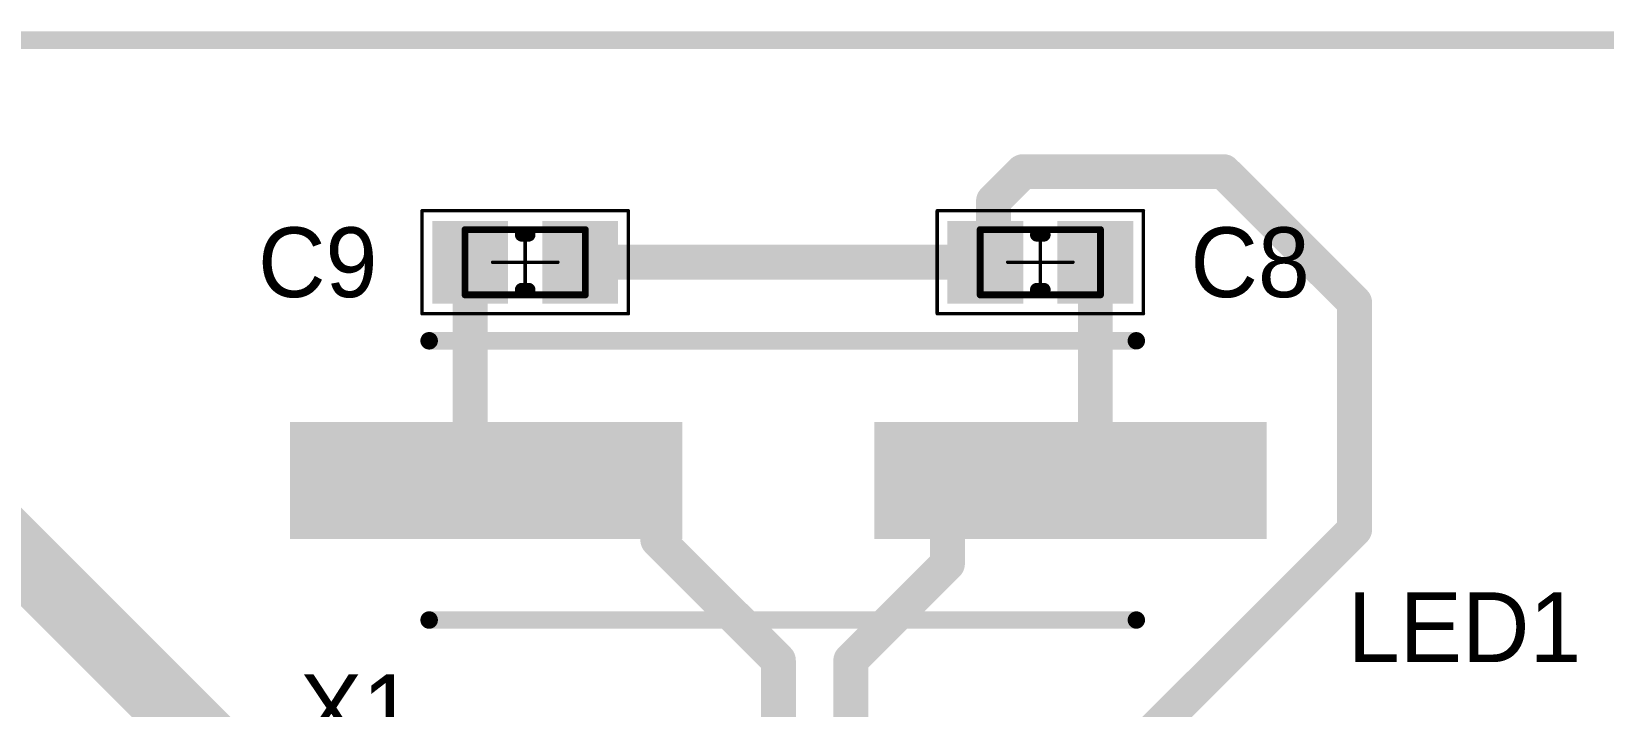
# Model space of a CAD drawing. Header units: millimetres. Extents: x 33 to 205, y 32 to 95.
# Drawn here: x 122.87 to 145.73, y 83.4 to 93.23 of the extents above; entities that cross this region are included whole.
import ezdxf

# ---------------------------------------------------------------- set-up
doc = ezdxf.new("R2010")
doc.units = ezdxf.units.MM
for name, color, linetype in [('BottomLayer', 5, 'Continuous'), ('Mechanical13', 56, 'Continuous'), ('Mechanical15', 56, 'Continuous'), ('Mechanical2', 216, 'Continuous'), ('TopLayer', 1, 'Continuous'), ('TopOverlay', 2, 'Continuous'), ('TopPaste', 8, 'Continuous'), ('TopSolder', 216, 'Continuous')]:
    doc.layers.add(name, color=color, linetype=linetype)

# ---------------------------------------------------------------- blocks, each defined once
blk = doc.blocks.new('C_______20MH__8')
at = {"layer": 'TopLayer'}
for points in [[(-7, -0.75), (-1.5, -0.75), (-7, 0.75), (-1.5, 0.75)], [(1.5, -0.75), (7, -0.75), (1.5, 0.75), (7, 0.75)]]:
    blk.add_solid(points, dxfattribs=at)
at = {"layer": 'TopOverlay', "const_width": 0.254}
for points in [[(5.08, 2.032), (-5.207, 2.032)], [(5.08, -2.032), (-5.207, -2.032)]]:
    blk.add_lwpolyline(points, dxfattribs=at)
at = {"layer": 'TopOverlay', "const_width": 0.127}
for points in [[(-5.27, 2.032, 1), (-5.144, 2.032, 1)], [(5.016, 2.032, 1), (5.144, 2.032, 1)], [(-5.27, -2.032, 1), (-5.144, -2.032, 1)], [(5.016, -2.032, 1), (5.144, -2.032, 1)]]:
    blk.add_lwpolyline(points, format="xyb", close=True, dxfattribs=at)
at = {"layer": 'TopPaste'}
for points in [[(-7, -0.75), (-1.5, -0.75), (-7, 0.75), (-1.5, 0.75)], [(1.5, -0.75), (7, -0.75), (1.5, 0.75), (7, 0.75)]]:
    blk.add_solid(points, dxfattribs=at)
at = {"layer": 'TopSolder'}
for points in [[(-7.102, -0.852), (-1.398, -0.852), (-7.102, 0.852), (-1.398, 0.852)], [(1.398, -0.852), (7.102, -0.852), (1.398, 0.852), (7.102, 0.852)]]:
    blk.add_solid(points, dxfattribs=at)
blk = doc.blocks.new('CAPC0603_1608_100_N_58')
at = {"layer": 'Mechanical13', "const_width": 0.1}
for points in [[(-0.875, -0.475), (-0.875, 0.475)], [(-0.875, 0.475), (0.875, 0.475)], [(0.875, -0.475), (0.875, 0.475)], [(-0.875, -0.475), (0.875, -0.475)]]:
    blk.add_lwpolyline(points, dxfattribs=at)
at = {"layer": 'Mechanical13', "const_width": 0.05}
for points in [[(-0.9, 0.475, 1), (-0.85, 0.475, 1)], [(-0.9, 0.475, 1), (-0.85, 0.475, 1)], [(0.85, 0.475, 1), (0.9, 0.475, 1)], [(0.85, 0.475, 1), (0.9, 0.475, 1)], [(-0.9, -0.475, 1), (-0.85, -0.475, 1)], [(-0.9, -0.475, 1), (-0.85, -0.475, 1)], [(0.85, -0.475, 1), (0.9, -0.475, 1)], [(0.85, -0.475, 1), (0.9, -0.475, 1)]]:
    blk.add_lwpolyline(points, format="xyb", close=True, dxfattribs=at)
at = {"layer": 'Mechanical15', "const_width": 0.05}
for points in [[(-1.5, -0.75), (-1.5, 0.75)], [(-1.5, 0.75), (1.5, 0.75)], [(1.5, -0.75), (1.5, 0.75)], [(0, -0.475), (0, 0.475)], [(-0.475, 0), (0.475, 0)], [(-1.5, -0.75), (1.5, -0.75)]]:
    blk.add_lwpolyline(points, dxfattribs=at)
at = {"layer": 'Mechanical15', "const_width": 0.025}
for points in [[(-1.512, 0.75, 1), (-1.488, 0.75, 1)], [(-1.512, 0.75, 1), (-1.488, 0.75, 1)], [(1.488, 0.75, 1), (1.513, 0.75, 1)], [(1.488, 0.75, 1), (1.513, 0.75, 1)], [(-0.012, 0.475, 1), (0.013, 0.475, 1)], [(-0.487, 0, 1), (-0.462, 0, 1)], [(0.463, 0, 1), (0.488, 0, 1)], [(-0.012, -0.475, 1), (0.013, -0.475, 1)], [(-1.512, -0.75, 1), (-1.488, -0.75, 1)], [(-1.512, -0.75, 1), (-1.488, -0.75, 1)], [(1.488, -0.75, 1), (1.513, -0.75, 1)], [(1.488, -0.75, 1), (1.513, -0.75, 1)]]:
    blk.add_lwpolyline(points, format="xyb", close=True, dxfattribs=at)
at = {"layer": 'TopLayer'}
for points in [[(-0.35, -0.5), (-0.35, 0.5), (-1.25, -0.5), (-1.25, 0.5)], [(1.25, -0.5), (1.25, 0.5), (0.35, -0.5), (0.35, 0.5)]]:
    blk.add_solid(points, dxfattribs=at)
at = {"layer": 'TopOverlay', "const_width": 0.2}
for points in [[(-0.05, 0.4), (0.05, 0.4)], [(-0.05, -0.4), (0.05, -0.4)]]:
    blk.add_lwpolyline(points, dxfattribs=at)
at = {"layer": 'TopOverlay', "const_width": 0.1}
for points in [[(-0.1, 0.4, 1), (0, 0.4, 1)], [(0, 0.4, 1), (0.1, 0.4, 1)], [(-0.1, -0.4, 1), (0, -0.4, 1)], [(0, -0.4, 1), (0.1, -0.4, 1)]]:
    blk.add_lwpolyline(points, format="xyb", close=True, dxfattribs=at)
at = {"layer": 'TopPaste'}
for points in [[(-0.35, -0.5), (-0.35, 0.5), (-1.25, -0.5), (-1.25, 0.5)], [(1.25, -0.5), (1.25, 0.5), (0.35, -0.5), (0.35, 0.5)]]:
    blk.add_solid(points, dxfattribs=at)
at = {"layer": 'TopSolder'}
for points in [[(-0.248, -0.602), (-0.248, 0.602), (-1.352, -0.602), (-1.352, 0.602)], [(1.352, -0.602), (1.352, 0.602), (0.248, -0.602), (0.248, 0.602)]]:
    blk.add_solid(points, dxfattribs=at)
blk = doc.blocks.new('CAPC0603_1608_100_N_59')
at = {"layer": 'Mechanical13', "const_width": 0.1}
for points in [[(-0.875, -0.475), (-0.875, 0.475)], [(-0.875, 0.475), (0.875, 0.475)], [(0.875, -0.475), (0.875, 0.475)], [(-0.875, -0.475), (0.875, -0.475)]]:
    blk.add_lwpolyline(points, dxfattribs=at)
at = {"layer": 'Mechanical13', "const_width": 0.05}
for points in [[(-0.9, 0.475, 1), (-0.85, 0.475, 1)], [(-0.9, 0.475, 1), (-0.85, 0.475, 1)], [(0.85, 0.475, 1), (0.9, 0.475, 1)], [(0.85, 0.475, 1), (0.9, 0.475, 1)], [(-0.9, -0.475, 1), (-0.85, -0.475, 1)], [(-0.9, -0.475, 1), (-0.85, -0.475, 1)], [(0.85, -0.475, 1), (0.9, -0.475, 1)], [(0.85, -0.475, 1), (0.9, -0.475, 1)]]:
    blk.add_lwpolyline(points, format="xyb", close=True, dxfattribs=at)
at = {"layer": 'Mechanical15', "const_width": 0.05}
for points in [[(-1.5, -0.75), (-1.5, 0.75)], [(-1.5, 0.75), (1.5, 0.75)], [(1.5, -0.75), (1.5, 0.75)], [(0, -0.475), (0, 0.475)], [(-0.475, 0), (0.475, 0)], [(-1.5, -0.75), (1.5, -0.75)]]:
    blk.add_lwpolyline(points, dxfattribs=at)
at = {"layer": 'Mechanical15', "const_width": 0.025}
for points in [[(-1.512, 0.75, 1), (-1.488, 0.75, 1)], [(-1.512, 0.75, 1), (-1.488, 0.75, 1)], [(1.488, 0.75, 1), (1.513, 0.75, 1)], [(1.488, 0.75, 1), (1.513, 0.75, 1)], [(-0.012, 0.475, 1), (0.013, 0.475, 1)], [(-0.487, 0, 1), (-0.462, 0, 1)], [(0.463, 0, 1), (0.488, 0, 1)], [(-0.012, -0.475, 1), (0.013, -0.475, 1)], [(-1.512, -0.75, 1), (-1.488, -0.75, 1)], [(-1.512, -0.75, 1), (-1.488, -0.75, 1)], [(1.488, -0.75, 1), (1.513, -0.75, 1)], [(1.488, -0.75, 1), (1.513, -0.75, 1)]]:
    blk.add_lwpolyline(points, format="xyb", close=True, dxfattribs=at)
at = {"layer": 'TopLayer'}
for points in [[(-0.35, -0.5), (-0.35, 0.5), (-1.25, -0.5), (-1.25, 0.5)], [(1.25, -0.5), (1.25, 0.5), (0.35, -0.5), (0.35, 0.5)]]:
    blk.add_solid(points, dxfattribs=at)
at = {"layer": 'TopOverlay', "const_width": 0.2}
for points in [[(-0.05, 0.4), (0.05, 0.4)], [(-0.05, -0.4), (0.05, -0.4)]]:
    blk.add_lwpolyline(points, dxfattribs=at)
at = {"layer": 'TopOverlay', "const_width": 0.1}
for points in [[(-0.1, 0.4, 1), (0, 0.4, 1)], [(0, 0.4, 1), (0.1, 0.4, 1)], [(-0.1, -0.4, 1), (0, -0.4, 1)], [(0, -0.4, 1), (0.1, -0.4, 1)]]:
    blk.add_lwpolyline(points, format="xyb", close=True, dxfattribs=at)
at = {"layer": 'TopPaste'}
for points in [[(-0.35, -0.5), (-0.35, 0.5), (-1.25, -0.5), (-1.25, 0.5)], [(1.25, -0.5), (1.25, 0.5), (0.35, -0.5), (0.35, 0.5)]]:
    blk.add_solid(points, dxfattribs=at)
at = {"layer": 'TopSolder'}
for points in [[(-0.248, -0.602), (-0.248, 0.602), (-1.352, -0.602), (-1.352, 0.602)], [(1.352, -0.602), (1.352, 0.602), (0.248, -0.602), (0.248, 0.602)]]:
    blk.add_solid(points, dxfattribs=at)

msp = doc.modelspace()

# ---------------------------------------------------------------- linework, layer by layer
at = {"layer": 'BottomLayer', "const_width": 1.016}
msp.add_lwpolyline([(118.379, 89.916), (139.08, 69.215)], dxfattribs=at)
at = {"layer": 'Mechanical2', "const_width": 0.254}
msp.add_lwpolyline([(38.1, 93.1), (205.105, 93.1)], dxfattribs=at)
at = {"layer": 'TopLayer', "const_width": 0.508}
for points in [[(136.861, 90.76), (137.287, 91.186)], [(137.287, 91.186), (140.208, 91.186)], [(140.208, 91.186), (142.113, 89.281)], [(136.861, 89.988), (136.861, 90.76)], [(129.248, 86.926), (129.248, 89.868)], [(130.848, 89.868), (136.741, 89.868)], [(136.741, 89.868), (136.861, 89.988)], [(138.341, 87.053), (138.341, 89.868)], [(142.113, 85.979), (142.113, 89.281)], [(129.248, 86.926), (129.481, 86.693)], [(137.981, 86.693), (138.341, 87.053)], [(129.481, 86.693), (131.481, 86.693)], [(131.481, 86.693), (131.977, 86.197)], [(136.19, 86.197), (136.686, 86.693)], [(136.686, 86.693), (137.981, 86.693)], [(131.977, 85.828), (131.977, 86.197)], [(136.19, 85.479), (136.19, 86.197)], [(138.303, 82.169), (142.113, 85.979)], [(131.977, 85.828), (133.731, 84.074)], [(134.785, 84.074), (136.19, 85.479)], [(133.731, 81.746), (133.731, 84.074)], [(134.785, 82.042), (134.785, 84.074)]]:
    msp.add_lwpolyline(points, dxfattribs=at)
at = {"layer": 'TopLayer', "const_width": 0.254}
for points in [[(137.16, 91.186, 1), (137.414, 91.186, 1)], [(137.16, 91.186, 1), (137.414, 91.186, 1)], [(140.081, 91.186, 1), (140.335, 91.186, 1)], [(140.081, 91.186, 1), (140.335, 91.186, 1)], [(136.734, 90.76, 1), (136.988, 90.76, 1)], [(136.734, 90.76, 1), (136.988, 90.76, 1)], [(129.121, 89.868, 1), (129.375, 89.868, 1)], [(130.721, 89.868, 1), (130.975, 89.868, 1)], [(136.614, 89.868, 1), (136.868, 89.868, 1)], [(136.614, 89.868, 1), (136.868, 89.868, 1)], [(136.734, 89.988, 1), (136.988, 89.988, 1)], [(136.734, 89.988, 1), (136.988, 89.988, 1)], [(138.214, 89.868, 1), (138.468, 89.868, 1)], [(141.986, 89.281, 1), (142.24, 89.281, 1)], [(141.986, 89.281, 1), (142.24, 89.281, 1)], [(129.121, 86.926, 1), (129.375, 86.926, 1)], [(129.121, 86.926, 1), (129.375, 86.926, 1)], [(138.214, 87.053, 1), (138.468, 87.053, 1)], [(138.214, 87.053, 1), (138.468, 87.053, 1)], [(129.354, 86.693, 1), (129.608, 86.693, 1)], [(129.354, 86.693, 1), (129.608, 86.693, 1)], [(131.354, 86.693, 1), (131.608, 86.693, 1)], [(131.354, 86.693, 1), (131.608, 86.693, 1)], [(136.559, 86.693, 1), (136.813, 86.693, 1)], [(136.559, 86.693, 1), (136.813, 86.693, 1)], [(137.854, 86.693, 1), (138.108, 86.693, 1)], [(137.854, 86.693, 1), (138.108, 86.693, 1)], [(131.85, 86.197, 1), (132.104, 86.197, 1)], [(131.85, 86.197, 1), (132.104, 86.197, 1)], [(136.063, 86.197, 1), (136.317, 86.197, 1)], [(136.063, 86.197, 1), (136.317, 86.197, 1)], [(141.986, 85.979, 1), (142.24, 85.979, 1)], [(141.986, 85.979, 1), (142.24, 85.979, 1)], [(131.85, 85.828, 1), (132.104, 85.828, 1)], [(131.85, 85.828, 1), (132.104, 85.828, 1)], [(136.063, 85.479, 1), (136.317, 85.479, 1)], [(136.063, 85.479, 1), (136.317, 85.479, 1)], [(133.604, 84.074, 1), (133.858, 84.074, 1)], [(133.604, 84.074, 1), (133.858, 84.074, 1)], [(134.658, 84.074, 1), (134.912, 84.074, 1)], [(134.658, 84.074, 1), (134.912, 84.074, 1)]]:
    msp.add_lwpolyline(points, format="xyb", close=True, dxfattribs=at)

# ---------------------------------------------------------------- block references
for name, p in [('CAPC0603_1608_100_N_58', (130.048, 89.868)), ('CAPC0603_1608_100_N_59', (137.541, 89.868))]:
    msp.add_blockref(name, p)
at = {"rotation": 180}
msp.add_blockref('C_______20MH__8', (133.731, 86.693), dxfattribs=at)

# ---------------------------------------------------------------- texts
at = {"layer": 'TopOverlay'}
for s, p in [('C9', (126.162, 89.36)), ('C8', (139.725, 89.36)), ('LED1', (142.013, 84.049)), ('X1', (126.771, 82.855))]:
    msp.add_text(s, height=1.016, dxfattribs=at).set_placement(p)

doc.saveas('drawing.dxf')
